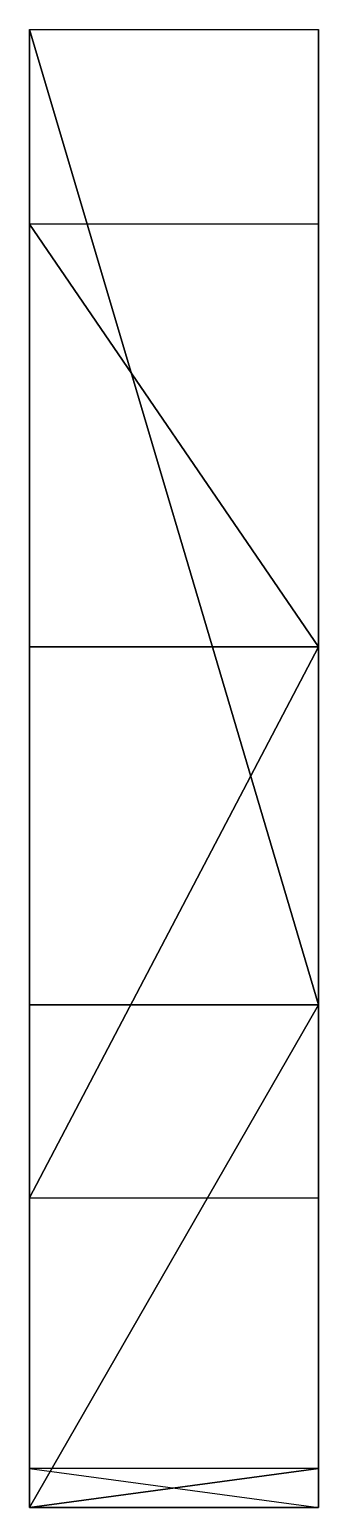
# Model space of a CAD drawing. Extents: x 0 to 410, y 0 to 51.
# Drawn here: x 0 to 10, y 0 to 51.1 of the extents above.
import ezdxf

# ---------------------------------------------------------------- set-up
doc = ezdxf.new("R2010")
doc.units = 0
doc.layers.add('ACESSORIO_DET', color=250, linetype='CONTINUOUS')

msp = doc.modelspace()

# ---------------------------------------------------------------- linework, layer by layer
at = {"layer": 'ACESSORIO_DET'}
for points in [[(0, 51.07, 61.112), (10, 51.07, 61.112), (10, 17.367, 0.112), (0, 51.07, 61.112)], [(0, 51.07, 61.112), (10, 17.367, 0.112), (0, 17.367, 0.112), (0, 51.07, 61.112)], [(0, 17.367, 0.112), (0, 10.703, 78.543), (0, 51.07, 61.112), (0, 17.367, 0.112)], [(0, 10.703, 78.543), (0, 44.35, 88.44), (0, 51.07, 61.112), (0, 10.703, 78.543)], [(10, 10.703, 78.543), (10, 17.367, 0.112), (10, 51.07, 61.112), (10, 10.703, 78.543)], [(10, 44.35, 88.44), (10, 10.703, 78.543), (10, 51.07, 61.112), (10, 44.35, 88.44)], [(0, 10.703, 78.543), (0, 29.736, 87.602), (0, 44.35, 88.44), (0, 10.703, 78.543)], [(10, 44.35, 88.44), (0, 44.35, 88.44), (10, 29.736, 87.602), (10, 44.35, 88.44)], [(10, 29.736, 87.602), (0, 44.35, 88.44), (0, 29.736, 87.602), (10, 29.736, 87.602)], [(10, 29.736, 87.602), (10, 10.703, 78.543), (10, 44.35, 88.44), (10, 29.736, 87.602)], [(10, 10.703, 78.543), (10, 29.736, 87.602), (0, 10.703, 78.543), (10, 10.703, 78.543)], [(0, 10.703, 78.543), (10, 29.736, 87.602), (0, 29.736, 87.602), (0, 10.703, 78.543)], [(0, 17.367, 0.112), (10, 17.367, 0.112), (0, 0), (0, 17.367, 0.112)], [(0, 0), (10, 17.367, 0.112), (10, 0), (0, 0)], [(0, 0), (0, 8.208, 69.071), (0, 17.367, 0.112), (0, 0)], [(0, 8.208, 69.071), (0, 10.703, 78.543), (0, 17.367, 0.112), (0, 8.208, 69.071)], [(10, 0), (0, 0), (10, 17.367, 0.112), (10, 0)], [(10, 17.367, 0.112), (0, 0), (0, 17.367, 0.112), (10, 17.367, 0.112)], [(10, 8.208, 69.071), (10, 0), (10, 17.367, 0.112), (10, 8.208, 69.071)], [(10, 10.703, 78.543), (10, 8.208, 69.071), (10, 17.367, 0.112), (10, 10.703, 78.543)], [(0, 0), (0, 1.342, 68.758), (0, 8.208, 69.071), (0, 0)], [(10, 1.342, 68.758), (10, 0), (10, 8.208, 69.071), (10, 1.342, 68.758)], [(0, 0), (0, 1.342, 68.758), (10, 0), (0, 0)], [(0, 1.342, 68.758), (10, 0), (10, 1.342, 68.758), (0, 1.342, 68.758)], [(0, 0), (10, 0), (10, 1.342, 68.758), (0, 0)], [(0, 0), (10, 1.342, 68.758), (0, 1.342, 68.758), (0, 0)]]:
    msp.add_3dface(points, dxfattribs=at)

doc.saveas('drawing.dxf')
